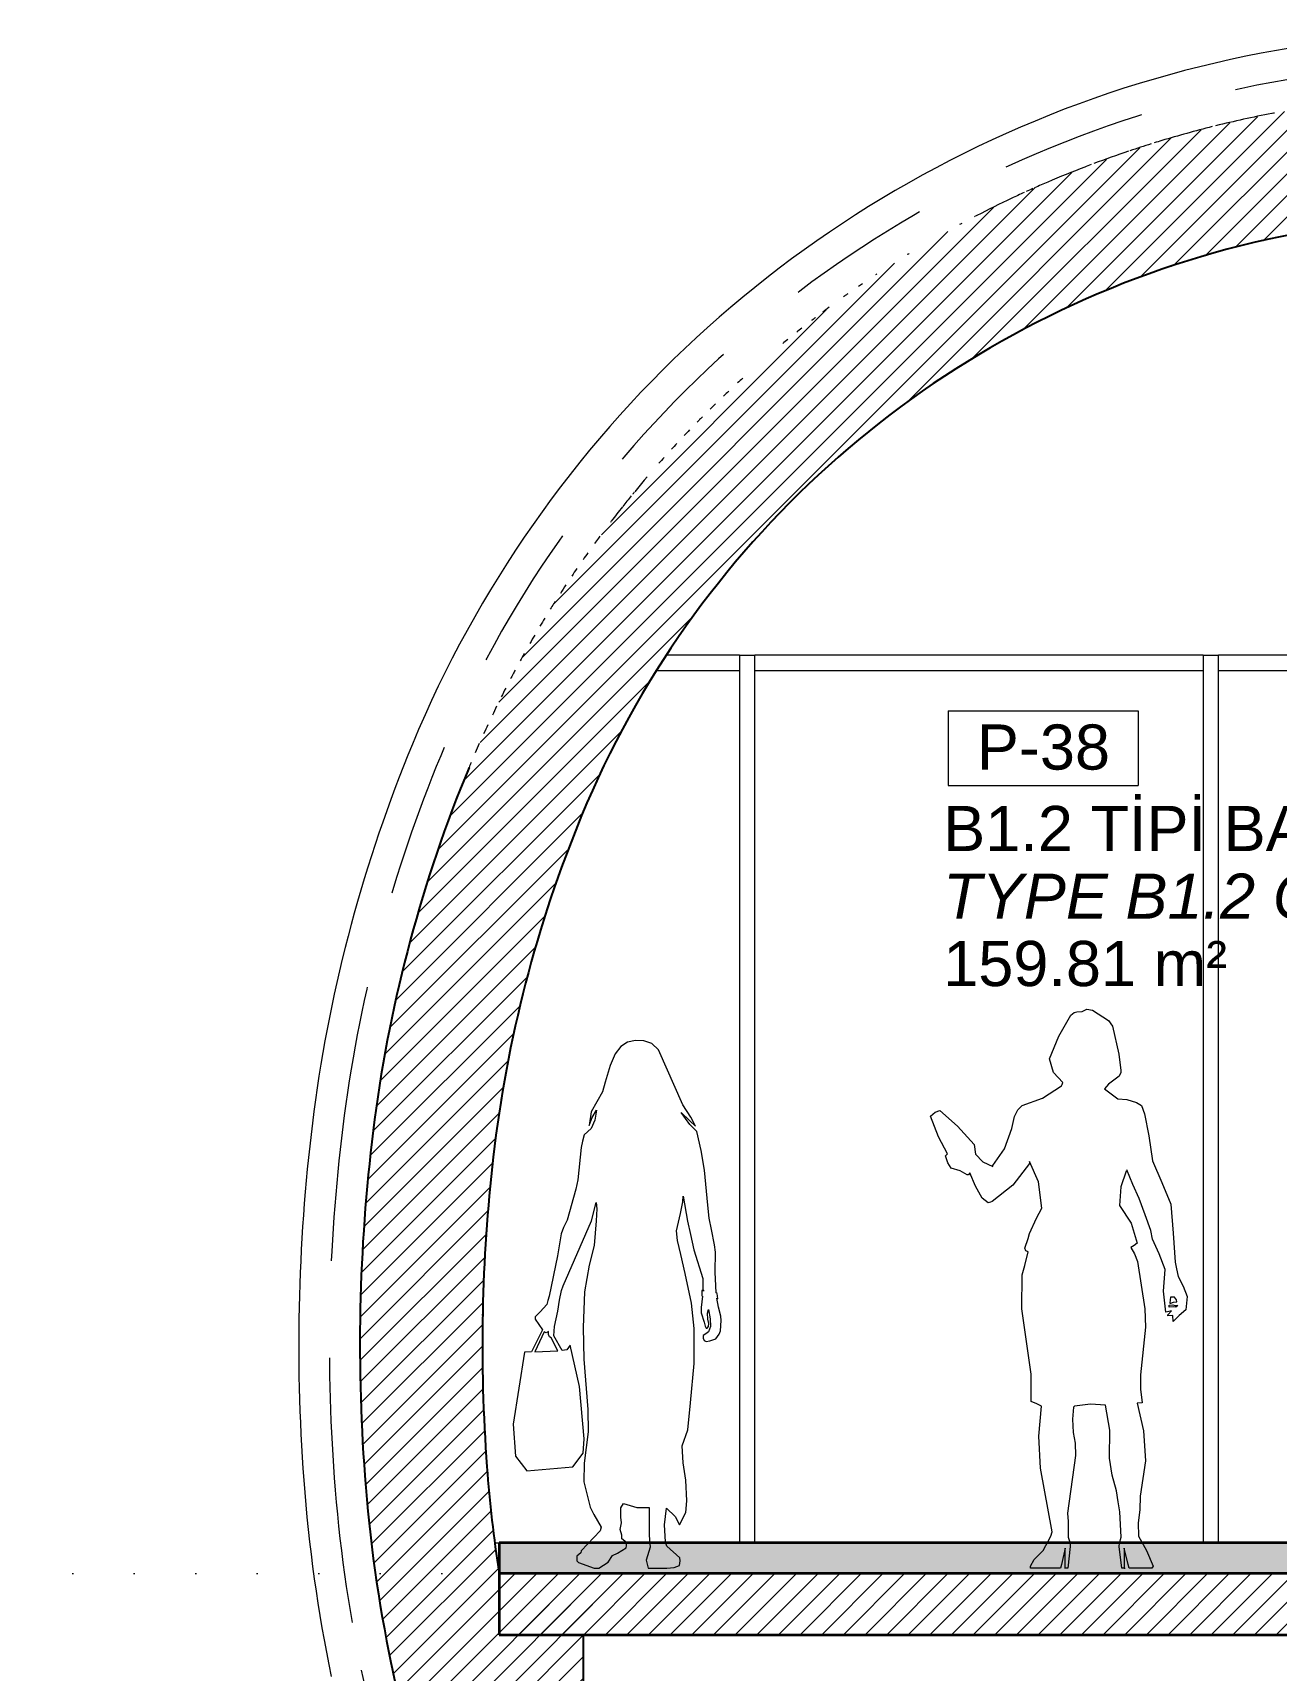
# Model space of a CAD drawing. Header units: centimetres. Extents: x -15511 to 6948, y 9649 to 14173.
# Drawn here: x -11484 to -11078, y 10903 to 11438 of the extents above; entities that cross this region are included whole.
import ezdxf

# ---------------------------------------------------------------- set-up
doc = ezdxf.new("R2010")
doc.units = ezdxf.units.CM
doc.header["$LTSCALE"] = 200
doc.linetypes.add('Dot 1mm', pattern=[0.1, 0, -0.1])
doc.linetypes.add('Overhead', pattern=[0.396875, 0.238125, -0.15875])
for name, color, linetype, lineweight in [('A-AREA-IDEN', 2, 'Continuous', 9), ('A-DETL', 90, 'Continuous', 9), ('A-FLOR', 192, 'Continuous', 9), ('A-FLOR-LEVL', 51, 'Continuous', 9), ('A-FLOR-OVHD', 1, 'Overhead', 9), ('A-FLOR-PATT', 8, 'Continuous', 35), ('A-GENM', 13, 'Continuous', 9), ('A-GLAZ-CWMG', 51, 'Continuous', 9)]:
    doc.layers.add(name, color=color, linetype=linetype, lineweight=lineweight)
doc.styles.add('Arial_2', font='arial.ttf', dxfattribs={"height": 14.752994})
doc.styles.add('Arial_I', font='ariali.ttf', dxfattribs={"height": 14.752994})
pattern_1 = [(45, (-4285.505, 12015), (-3.535534, 3.535534), [])]

# ---------------------------------------------------------------- blocks, each defined once
blk = doc.blocks.new('p1 tüneli2 - p1 tüneli-1427850-A')
at = {"layer": 'A-FLOR', "linetype": 'Overhead'}
for points in [[(-11092.43, 11367.95), (-11092.73, 11367.87), (-11093.03, 11367.79), (-11093.34, 11367.71)], [(-11112.04, 11362.11), (-11111.69, 11362.23), (-11111.33, 11362.35), (-11110.98, 11362.47)], [(-11130.42, 11355.36), (-11130.04, 11355.51), (-11129.65, 11355.66), (-11129.27, 11355.82)], [(-11148.15, 11347.57), (-11147.85, 11347.71), (-11147.55, 11347.85), (-11147.25, 11348)], [(-11147.14, 11348.05), (-11147.38, 11347.94), (-11147.61, 11347.82), (-11147.85, 11347.71)], [(-11164.45, 11339.22), (-11164.75, 11339.06), (-11165.04, 11338.89), (-11165.34, 11338.73)], [(-11165.25, 11338.78), (-11165.07, 11338.88), (-11164.9, 11338.97), (-11164.72, 11339.07)], [(-11181.21, 11329.33), (-11181.46, 11329.17), (-11181.72, 11329.01), (-11181.98, 11328.84)], [(-11197.36, 11318.41), (-11197.56, 11318.27), (-11197.76, 11318.12), (-11197.96, 11317.98)], [(-11213.21, 11306.19), (-11213.1, 11306.28), (-11212.99, 11306.37), (-11212.88, 11306.46)], [(-11227.89, 11293.34), (-11227.73, 11293.48), (-11227.58, 11293.62), (-11227.43, 11293.76)], [(-11241.74, 11279.6), (-11241.56, 11279.8), (-11241.38, 11279.99), (-11241.19, 11280.18)], [(-11254.73, 11265.04), (-11254.52, 11265.28), (-11254.32, 11265.53), (-11254.12, 11265.77)], [(-11266.8, 11249.7), (-11266.58, 11250), (-11266.36, 11250.29), (-11266.15, 11250.58)], [(-11277.89, 11233.66), (-11277.68, 11233.98), (-11277.47, 11234.31), (-11277.25, 11234.64)], [(-11287.96, 11217), (-11287.77, 11217.33), (-11287.59, 11217.66), (-11287.4, 11217.98)], [(-11296.91, 11199.89), (-11296.79, 11200.14), (-11296.67, 11200.38), (-11296.55, 11200.63)], [(-11311.46, 11165.07), (-11311.54, 11164.84), (-11311.63, 11164.61), (-11311.71, 11164.38)], [(-11317.53, 11146.99), (-11317.65, 11146.6), (-11317.77, 11146.22), (-11317.88, 11145.83)], [(-11322.84, 11128.38), (-11322.93, 11128.01), (-11323.03, 11127.63), (-11323.12, 11127.26)], [(-11323.08, 11127.43), (-11323, 11127.74), (-11322.92, 11128.05), (-11322.84, 11128.36)], [(-11327.5, 11108.44), (-11327.41, 11108.85), (-11327.33, 11109.26), (-11327.24, 11109.68)], [(-11330.99, 11089.49), (-11330.94, 11089.83), (-11330.88, 11090.18), (-11330.82, 11090.53)], [(-11335.94, 11044.57), (-11335.9, 11045.23), (-11335.85, 11045.9), (-11335.8, 11046.56)], [(-11337.01, 11019.23), (-11336.99, 11020.07), (-11336.98, 11020.91), (-11336.96, 11021.74)], [(-11336.88, 10994.38), (-11336.9, 10995.05), (-11336.92, 10995.72), (-11336.93, 10996.38)], [(-11333.9, 10951.69), (-11333.95, 10952.16), (-11334, 10952.62), (-11334.05, 10953.09)]]:
    blk.add_open_spline(points, degree=3, dxfattribs=at)
blk = doc.blocks.new('Generic Models 8 - Generic Models 8-1428326-A')
at = {"layer": 'A-GENM'}
h = blk.add_hatch(dxfattribs=at)
h.set_pattern_fill('FP_1', color=256, style=0, pattern_type=2)
h.set_pattern_definition(pattern_1)
h.paths.add_polyline_path([(-11011.98, 10663.28), (-11011.98, 10728.98), (-11165.18, 10728.98), (-11181.06, 10735.07), (-11196.49, 10742.24), (-11211.39, 10750.44), (-11225.86, 10759.76), (-11239.35, 10769.8), (-11252.27, 10780.86), (-11264.4, 10792.78), (-11275.7, 10805.5), (-11286.1, 10818.96), (-11295.55, 10833.1), (-11304.02, 10847.85), (-11304.02, 10915), (-10655.19, 10915), (-10653.43, 10924.98), (-10651.9, 10935), (-11331.63, 10935), (-11333.98, 10952.4), (-11335.62, 10969.88), (-11336.9, 10995.17), (-11336.98, 11020.49), (-11335.86, 11045.78), (-11333.54, 11071), (-11330.9, 11090.09), (-11326.86, 11111.24), (-11322.98, 11127.81), (-11317.72, 11146.36), (-11311.59, 11164.69), (-11304.66, 11182.62), (-11296.69, 11200.34), (-11287.65, 11217.53), (-11277.58, 11234.14), (-11266.5, 11250.1), (-11254.47, 11265.35), (-11241.52, 11279.84), (-11227.71, 11293.5), (-11213.09, 11306.29), (-11197.71, 11318.16), (-11181.63, 11329.06), (-11164.92, 11338.96), (-11147.63, 11347.82), (-11129.82, 11355.6), (-11111.58, 11362.27), (-11092.96, 11367.81), (-11074.04, 11372.2), (-11054.4, 11375.47), (-11035.56, 11377.46), (-11016.15, 11378.31), (-10996.73, 11377.97), (-10977.36, 11376.44), (-10958.12, 11373.72), (-10939.09, 11369.83), (-10920.33, 11364.78), (-10901.92, 11358.59), (-10882.94, 11350.82), (-10866.4, 11342.89), (-10849.43, 11333.43), (-10833.07, 11322.96), (-10769.2, 11322.96), (-10784.85, 11336.68), (-10801.29, 11349.46), (-10818.43, 11361.26), (-10836.24, 11372.04), (-10854.65, 11381.76), (-10873.59, 11390.4), (-10893.01, 11397.91), (-10912.83, 11404.28), (-10932.99, 11409.48), (-10953.41, 11413.49), (-10974.04, 11416.31), (-10994.79, 11417.92), (-11015.61, 11418.32), (-11036.41, 11417.5), (-11057.13, 11415.47), (-11077.69, 11412.23), (-11098.03, 11407.8), (-11118.08, 11402.19), (-11139.07, 11394.89), (-11157.02, 11387.52), (-11175.79, 11378.5), (-11193.99, 11368.4), (-11211.58, 11357.26), (-11228.48, 11345.12), (-11244.65, 11332), (-11260.03, 11317.97), (-11274.56, 11303.06), (-11288.2, 11287.34), (-11300.89, 11270.84), (-11312.61, 11253.63), (-11323.29, 11235.76), (-11332.92, 11217.31), (-11341.46, 11198.32), (-11350.02, 11176.02), (-11357.41, 11153.31), (-11363.6, 11130.24), (-11368.57, 11106.88), (-11372.32, 11083.29), (-11374.86, 11060.12), (-11376.45, 11036.86), (-11377.09, 11013.55), (-11376.78, 10990.24), (-11375.51, 10966.96), (-11373.54, 10946.33), (-11370.67, 10925.8), (-11366.89, 10905.43), (-11362.5, 10887.3), (-11356.42, 10868.12), (-11350.26, 10852.09), (-11342.47, 10835.15), (-11333.59, 10818.75), (-11323.68, 10802.95), (-11312.16, 10787.08), (-11300.91, 10773.43), (-11288.14, 10759.84), (-11273.87, 10746.56), (-11260.12, 10735.26), (-11244.98, 10724.37), (-11229.16, 10714.49), (-11212.74, 10705.64), (-11195.79, 10697.87), (-11178.37, 10691.22), (-11155.31, 10683.85), (-11131.92, 10677.6), (-11108.26, 10672.46), (-11084.38, 10668.45), (-11060.34, 10665.58), (-11036.19, 10663.85), (-11012.1, 10663.28)], flags=0)
at = {"layer": 'A-GENM', "lineweight": 25}
for p, q in [((-10651.9, 10935), (-11331.63, 10935)), ((-11304.02, 10847.85), (-11304.02, 10915)), ((-11304.02, 10915), (-10655.19, 10915))]:
    blk.add_line(p, q, dxfattribs=at)
for centre, radius, start, end in [((-11011.98, 11061.63), 316.7, 55.6028, 157.541), ((-10919.81, 11023.53), 456.44, 157.4844, 172.4765), ((-10919.81, 11023.53), 416.44, 157.541, 173.4552), ((-10806.67, 11009.57), 570.43, 172.5743, 184.2842), ((-10804.79, 11009.53), 532.3, 173.3693, 184.2724), ((-10906.83, 11001.26), 469.93, 184.1864, 191.7671), ((-10906.83, 11001.26), 429.93, 184.1865, 188.866), ((-11083.95, 10964.37), 289.01, 191.7671, 250.9317)]:
    blk.add_arc(centre, radius, start, end, dxfattribs=at)
at = {"layer": 'A-GENM'}
for points, knots in [([(-11079.18, 11411.95), (-11082.27, 11411.36), (-11088.44, 11410.09), (-11094.5, 11408.67), (-11097.52, 11407.93)], [0.57224332, 0.57224332, 0.57224332, 0.57224332, 0.58267717, 0.59325862, 0.59325862, 0.59325862, 0.59325862]), ([(-11098.61, 11407.66), (-11104.2, 11406.26), (-11110.54, 11404.5), (-11116.75, 11402.6), (-11117.58, 11402.35)], [0.59454016, 0.59454016, 0.59454016, 0.59454016, 0.61417323, 0.6172096, 0.6172096, 0.6172096, 0.6172096]), ([(-11138.22, 11395.25), (-11138.91, 11394.99), (-11143.7, 11393.16), (-11149.85, 11390.66), (-11155.23, 11388.31), (-11156.65, 11387.68)], [0.64300532, 0.64300532, 0.64300532, 0.64300532, 0.64566929, 0.66141732, 0.6670934, 0.6670934, 0.6670934, 0.6670934]), ([(-11160.08, 11386.14), (-11161.44, 11385.52), (-11166.67, 11383.09), (-11171.95, 11380.49), (-11175.84, 11378.47), (-11175.97, 11378.41)], [0.67168633, 0.67168633, 0.67168633, 0.67168633, 0.67716535, 0.69291339, 0.69345647, 0.69345647, 0.69345647, 0.69345647]), ([(-11217.66, 11353.07), (-11217.94, 11352.87), (-11218.41, 11352.54), (-11218.87, 11352.21), (-11219.06, 11352.08)], [0.754597151, 0.754597151, 0.754597151, 0.754597151, 0.755905512, 0.756754346, 0.756754346, 0.756754346, 0.756754346]), ([(-11228.2, 11345.33), (-11228.32, 11345.24), (-11228.77, 11344.9), (-11229.22, 11344.55), (-11229.55, 11344.3)], [0.7710841, 0.7710841, 0.7710841, 0.7710841, 0.771653543, 0.773226881, 0.773226881, 0.773226881, 0.773226881]), ([(-11265.15, 11312.91), (-11265.47, 11312.59), (-11266.07, 11311.99), (-11266.67, 11311.38), (-11266.95, 11311.09)], [0.832956422, 0.832956422, 0.832956422, 0.832956422, 0.834645669, 0.836162094, 0.836162094, 0.836162094, 0.836162094]), ([(-11298.71, 11273.83), (-11298.85, 11273.63), (-11299.44, 11272.83), (-11300.03, 11272.03), (-11300.46, 11271.43)], [0.896726426, 0.896726426, 0.896726426, 0.896726426, 0.897637795, 0.900347721, 0.900347721, 0.900347721, 0.900347721]), ([(-11313.27, 11252.58), (-11313.45, 11252.3), (-11313.99, 11251.45), (-11314.53, 11250.6), (-11314.89, 11250.02)], [0.927946155, 0.927946155, 0.927946155, 0.927946155, 0.929133858, 0.931574004, 0.931574004, 0.931574004, 0.931574004]), ([(-11326.4, 11230.09), (-11326.62, 11229.68), (-11327.12, 11228.75), (-11327.61, 11227.8), (-11327.88, 11227.28)], [0.95897056, 0.95897056, 0.95897056, 0.95897056, 0.960629921, 0.962722543, 0.962722543, 0.962722543, 0.962722543]), ([(-11345.9, 11187.18), (-11346.13, 11186.59), (-11346.53, 11185.54), (-11346.93, 11184.49), (-11347.1, 11184.04)], [0.2875345, 0.2875345, 0.2875345, 0.2875345, 0.33333333, 0.36789209, 0.36789209, 0.36789209, 0.36789209]), ([(-11350.73, 11174), (-11350.95, 11173.39), (-11351.23, 11172.57), (-11351.51, 11171.74), (-11351.59, 11171.53)], [0.6210222, 0.6210222, 0.6210222, 0.6210222, 0.66666667, 0.6828377, 0.6828377, 0.6828377, 0.6828377]), ([(-11363.07, 11132.42), (-11363.1, 11132.31), (-11363.25, 11131.7), (-11363.4, 11131.1), (-11363.52, 11130.6)], [0.35922349, 0.35922349, 0.35922349, 0.35922349, 0.36363636, 0.38374042, 0.38374042, 0.38374042, 0.38374042]), ([(-11368.89, 11105.15), (-11368.93, 11104.94), (-11369.13, 11103.85), (-11369.32, 11102.75), (-11369.46, 11101.87)], [0.718919, 0.718919, 0.718919, 0.718919, 0.72727273, 0.76140934, 0.76140934, 0.76140934, 0.76140934]), ([(-11373.81, 11070.74), (-11373.82, 11070.67), (-11373.9, 11069.97), (-11373.97, 11069.26), (-11374.04, 11068.63)], [0.10921753, 0.10921753, 0.10921753, 0.10921753, 0.11111111, 0.12751693, 0.12751693, 0.12751693, 0.12751693]), ([(-11374.99, 11058.67), (-11375.02, 11058.33), (-11375.14, 11056.92), (-11375.25, 11055.51), (-11375.34, 11054.43)], [0.2136084, 0.2136084, 0.2136084, 0.2136084, 0.22222222, 0.25006786, 0.25006786, 0.25006786, 0.25006786]), ([(-11376.57, 11034.21), (-11376.61, 11033.4), (-11376.67, 11031.77), (-11376.73, 11030.13), (-11376.76, 11029.32)], [0.42349166, 0.42349166, 0.42349166, 0.42349166, 0.44444444, 0.46533941, 0.46533941, 0.46533941, 0.46533941]), ([(-11372.82, 10940.54), (-11372.77, 10940.09), (-11372.61, 10938.93), (-11372.45, 10937.78), (-11372.35, 10937.08)], [0.42247556, 0.42247556, 0.42247556, 0.42247556, 0.44444444, 0.47858907, 0.47858907, 0.47858907, 0.47858907])]:
    blk.add_open_spline(points, degree=3, knots=knots, dxfattribs=at)
for points in [[(-11078.31, 11412.11), (-11078.54, 11412.07), (-11078.77, 11412.03), (-11079, 11411.98)], [(-11118.62, 11402.02), (-11120.95, 11401.29), (-11123.27, 11400.54), (-11125.58, 11399.76)], [(-11126.04, 11399.61), (-11129.83, 11398.33), (-11133.57, 11397), (-11137.27, 11395.61)], [(-11157.29, 11387.4), (-11158.01, 11387.07), (-11158.74, 11386.75), (-11159.46, 11386.42)], [(-11176.1, 11378.34), (-11176.16, 11378.31), (-11176.21, 11378.28), (-11176.27, 11378.25)], [(-11180.47, 11376.03), (-11180.71, 11375.91), (-11180.95, 11375.78), (-11181.19, 11375.65)], [(-11197.6, 11366.24), (-11197.81, 11366.1), (-11198.03, 11365.97), (-11198.25, 11365.84)], [(-11112.04, 11362.11), (-11111.69, 11362.23), (-11111.33, 11362.35), (-11110.98, 11362.47)], [(-11208.19, 11359.53), (-11208.33, 11359.43), (-11208.47, 11359.34), (-11208.62, 11359.24)], [(-11212.95, 11356.34), (-11213.36, 11356.05), (-11213.78, 11355.77), (-11214.19, 11355.48)], [(-11130.42, 11355.36), (-11130.04, 11355.51), (-11129.65, 11355.66), (-11129.27, 11355.82)], [(-11223.79, 11348.64), (-11224.49, 11348.13), (-11225.18, 11347.61), (-11225.87, 11347.1)], [(-11148.15, 11347.57), (-11147.85, 11347.71), (-11147.55, 11347.85), (-11147.25, 11348)], [(-11232.74, 11341.81), (-11233.29, 11341.38), (-11233.84, 11340.95), (-11234.38, 11340.52)], [(-11237.32, 11338.14), (-11237.87, 11337.7), (-11238.41, 11337.25), (-11238.96, 11336.8)], [(-11165.25, 11338.78), (-11165.07, 11338.88), (-11164.9, 11338.97), (-11164.72, 11339.07)], [(-11252.01, 11325.5), (-11252.57, 11324.98), (-11253.14, 11324.47), (-11253.7, 11323.95)], [(-11256.58, 11321.26), (-11257.15, 11320.73), (-11257.72, 11320.19), (-11258.29, 11319.64)], [(-11260.89, 11317.14), (-11261.48, 11316.56), (-11262.08, 11315.98), (-11262.67, 11315.39)], [(-11273.58, 11304.13), (-11274.16, 11303.51), (-11274.73, 11302.88), (-11275.31, 11302.25)], [(-11269.38, 11308.58), (-11269.98, 11307.96), (-11270.57, 11307.33), (-11271.16, 11306.71)], [(-11213.21, 11306.19), (-11213.1, 11306.28), (-11212.99, 11306.37), (-11212.88, 11306.46)], [(-11277.75, 11299.55), (-11278.3, 11298.93), (-11278.85, 11298.32), (-11279.39, 11297.7)], [(-11283.22, 11293.3), (-11283.36, 11293.13), (-11283.5, 11292.96), (-11283.64, 11292.8)], [(-11227.89, 11293.34), (-11227.73, 11293.48), (-11227.58, 11293.62), (-11227.43, 11293.76)], [(-11287.46, 11288.23), (-11287.65, 11288.01), (-11287.83, 11287.78), (-11288.02, 11287.56)], [(-11283.73, 11292.7), (-11284.93, 11291.28), (-11286.13, 11289.85), (-11287.32, 11288.41)], [(-11291.34, 11283.44), (-11292.56, 11281.9), (-11293.76, 11280.36), (-11294.96, 11278.8)], [(-11288.45, 11287.02), (-11289.39, 11285.88), (-11290.32, 11284.73), (-11291.24, 11283.57)], [(-11295.04, 11278.69), (-11295.12, 11278.59), (-11295.2, 11278.48), (-11295.28, 11278.38)], [(-11241.74, 11279.6), (-11241.56, 11279.8), (-11241.38, 11279.99), (-11241.19, 11280.18)], [(-11302.6, 11268.46), (-11303.14, 11267.7), (-11303.68, 11266.94), (-11304.21, 11266.17)], [(-11306.23, 11263.26), (-11306.78, 11262.46), (-11307.32, 11261.67), (-11307.86, 11260.86)], [(-11254.73, 11265.04), (-11254.52, 11265.28), (-11254.32, 11265.53), (-11254.12, 11265.77)], [(-11309.79, 11257.97), (-11310.4, 11257.04), (-11311, 11256.12), (-11311.6, 11255.19)], [(-11266.8, 11249.7), (-11266.58, 11250), (-11266.36, 11250.29), (-11266.15, 11250.58)], [(-11316.68, 11247.09), (-11317.21, 11246.22), (-11317.74, 11245.35), (-11318.27, 11244.47)], [(-11320, 11241.52), (-11320.53, 11240.63), (-11321.05, 11239.73), (-11321.57, 11238.83)], [(-11323.42, 11235.54), (-11323.87, 11234.73), (-11324.33, 11233.92), (-11324.77, 11233.1)], [(-11277.89, 11233.66), (-11277.68, 11233.98), (-11277.47, 11234.31), (-11277.25, 11234.64)], [(-11329.46, 11224.24), (-11329.95, 11223.29), (-11330.43, 11222.33), (-11330.9, 11221.36)], [(-11332.44, 11218.3), (-11332.91, 11217.33), (-11333.38, 11216.35), (-11333.83, 11215.37)], [(-11287.96, 11217), (-11287.77, 11217.33), (-11287.59, 11217.66), (-11287.4, 11217.98)], [(-11335.32, 11212.27), (-11335.78, 11211.28), (-11336.23, 11210.29), (-11336.67, 11209.28)], [(-11338.1, 11206.15), (-11338.54, 11205.15), (-11338.98, 11204.13), (-11339.41, 11203.12)], [(-11341.46, 11198.32), (-11341.66, 11197.84), (-11341.85, 11197.36), (-11342.05, 11196.88)], [(-11340.78, 11199.95), (-11341, 11199.4), (-11341.23, 11198.86), (-11341.46, 11198.32)], [(-11296.91, 11199.89), (-11296.79, 11200.14), (-11296.67, 11200.39), (-11296.55, 11200.63)], [(-11343.38, 11193.59), (-11343.8, 11192.56), (-11344.21, 11191.53), (-11344.61, 11190.49)], [(-11348.43, 11180.45), (-11348.74, 11179.59), (-11349.06, 11178.73), (-11349.37, 11177.87)], [(-11355.78, 11158.69), (-11356.3, 11157.01), (-11356.81, 11155.34), (-11357.31, 11153.65)], [(-11357.76, 11152.14), (-11358.37, 11150.06), (-11358.96, 11147.96), (-11359.54, 11145.86)], [(-11357.48, 11153.08), (-11357.55, 11152.82), (-11357.63, 11152.57), (-11357.71, 11152.31)], [(-11359.64, 11145.52), (-11360.21, 11143.47), (-11360.76, 11141.41), (-11361.3, 11139.34)], [(-11363.71, 11129.79), (-11363.74, 11129.67), (-11363.77, 11129.55), (-11363.8, 11129.43)], [(-11323.08, 11127.43), (-11323, 11127.74), (-11322.92, 11128.05), (-11322.84, 11128.36)], [(-11364.67, 11125.69), (-11364.91, 11124.66), (-11365.14, 11123.64), (-11365.38, 11122.6)], [(-11366.17, 11118.9), (-11366.4, 11117.85), (-11366.62, 11116.8), (-11366.85, 11115.74)], [(-11367.58, 11112.06), (-11367.79, 11110.98), (-11368.01, 11109.91), (-11368.21, 11108.83)], [(-11327.5, 11108.44), (-11327.41, 11108.85), (-11327.33, 11109.26), (-11327.24, 11109.68)], [(-11370.1, 11098.2), (-11370.28, 11097.1), (-11370.46, 11095.99), (-11370.62, 11094.88)], [(-11371.2, 11091.2), (-11371.37, 11090.09), (-11371.53, 11088.97), (-11371.69, 11087.84)], [(-11330.99, 11089.49), (-11330.94, 11089.83), (-11330.88, 11090.18), (-11330.82, 11090.53)], [(-11372.2, 11084.16), (-11372.24, 11083.87), (-11372.28, 11083.58), (-11372.32, 11083.29)], [(-11372.32, 11083.29), (-11372.36, 11082.96), (-11372.41, 11082.63), (-11372.45, 11082.3)], [(-11375.91, 11046.49), (-11376.01, 11044.91), (-11376.11, 11043.32), (-11376.2, 11041.73)], [(-11335.94, 11044.57), (-11335.9, 11045.23), (-11335.85, 11045.9), (-11335.8, 11046.56)], [(-11376.97, 11021.78), (-11377.01, 11020.19), (-11377.03, 11018.6), (-11377.05, 11017.01)], [(-11337.01, 11019.23), (-11336.99, 11020.07), (-11336.98, 11020.91), (-11336.96, 11021.74)], [(-11377.1, 11009.02), (-11377.1, 11007.6), (-11377.09, 11006.18), (-11377.08, 11004.75)], [(-11376.91, 10994.71), (-11376.89, 10993.99), (-11376.87, 10993.27), (-11376.85, 10992.55)], [(-11336.88, 10994.38), (-11336.9, 10995.05), (-11336.92, 10995.71), (-11336.93, 10996.38)], [(-11376.36, 10980.4), (-11376.3, 10979.23), (-11376.23, 10978.06), (-11376.16, 10976.9)], [(-11375.57, 10967.81), (-11375.55, 10967.53), (-11375.53, 10967.24), (-11375.51, 10966.96)], [(-11375.51, 10966.96), (-11375.46, 10966.26), (-11375.41, 10965.57), (-11375.35, 10964.88)], [(-11375.07, 10961.4), (-11374.97, 10960.22), (-11374.87, 10959.05), (-11374.77, 10957.87)], [(-11374.42, 10954.41), (-11374.31, 10953.24), (-11374.19, 10952.07), (-11374.07, 10950.9)], [(-11333.9, 10951.69), (-11333.95, 10952.16), (-11334, 10952.62), (-11334.05, 10953.09)], [(-11373.67, 10947.46), (-11373.54, 10946.29), (-11373.4, 10945.13), (-11373.26, 10943.96)], [(-11372, 10934.55), (-11371.12, 10928.36), (-11370.03, 10922.28), (-11368.9, 10916.21)], [(-11368.66, 10914.39), (-11368.1, 10911.39), (-11367.51, 10908.4), (-11366.89, 10905.43)], [(-11366.89, 10905.43), (-11366.36, 10902.92), (-11365.81, 10900.42), (-11365.22, 10897.93)]]:
    blk.add_open_spline(points, degree=3, dxfattribs=at)
blk = doc.blocks.new('Rectangular Mullion - 50 x 150mm-1527460-A')
at = {"layer": 'A-GLAZ-CWMG'}
for p, q in [((-11253.05, 11235), (-11276.98, 11235)), ((-11253.05, 11235), (-11253.05, 11230)), ((-11280.09, 11230), (-11253.05, 11230))]:
    blk.add_line(p, q, dxfattribs=at)
blk = doc.blocks.new('Rectangular Mullion - 50 x 150mm-V1-A')
at = {"layer": 'A-GLAZ-CWMG'}
for p, q in [((-11248.05, 11230), (-11248.05, 11235)), ((-11101.62, 11235), (-11248.05, 11235)), ((-11101.62, 11235), (-11101.62, 11230)), ((-11248.05, 11230), (-11101.62, 11230))]:
    blk.add_line(p, q, dxfattribs=at)
blk = doc.blocks.new('Rectangular Mullion - 50 x 150mm-1526373-A')
at = {"layer": 'A-GLAZ-CWMG'}
for p, q in [((-11253.05, 11235), (-11248.05, 11235)), ((-11253.05, 11235), (-11253.05, 10945)), ((-11248.05, 10945), (-11248.05, 11235))]:
    blk.add_line(p, q, dxfattribs=at)
blk = doc.blocks.new('IUAS_A_ROOM_100S - No_İsmi_Alan-1315501-A')
at = {"layer": 'A-AREA-IDEN'}
for p, q in [((-5449.6, 12705.39), (-5449.6, 12681.02)), ((-5449.6, 12705.39), (-5387.59, 12705.39)), ((-5387.59, 12705.39), (-5387.59, 12681.02)), ((-5449.6, 12681.02), (-5387.59, 12681.02))]:
    blk.add_line(p, q, dxfattribs=at)

msp = doc.modelspace()

# ---------------------------------------------------------------- hatches: boundary and pattern name
at = {"layer": 'A-FLOR-PATT', "lineweight": 9}
h = msp.add_hatch(dxfattribs=at)
h.set_pattern_fill('FP_2', color=256, style=0, pattern_type=2)
h.set_pattern_definition([(50, (-4285.505, 12015), (72.87376, -6.37607), [7.62, -83.82]), (355, (-4285.505, 12015), (-14.097, 76.42244), [6.096, -67.056]), (100.451, (-4279.43, 12014.47), (58.77696, 70.04687), [6.476, -71.236]), (46.184, (-4285.505, 12035.32), (108.4314, -16.81745), [11.43, -125.73]), (96.636, (-4276.47, 12033.92), (94.961, 98.9709), [9.714, -106.854]), (351.184, (-4285.5, 12035.32), (94.9623, 98.9702), [9.144, -100.584]), (21, (-4275.345, 12030.24), (60.64565, -40.90654), [7.62, -83.82]), (326, (-4275.345, 12030.24), (24.72083, 73.67493), [6.096, -67.056]), (71.451, (-4270.29, 12026.83), (85.3669, 32.76874), [6.476, -71.236]), (37.5, (-4285.505, 12015), (1.235525, 33.82243), [3.353, -62.89, 3.353, -64.719, -67.31]), (37.5, (-4285.505, 12015), (1.235525, 33.82243), [-134.315, 3.353, -63.957]), (7.5, (-4285.505, 12015), (26.72815, 40.07255), [3.353, -35.458, 3.353, -61.366, -25.654]), (7.5, (-4285.505, 12015), (26.72815, 40.07255), [-103.53, 3.353, -22.301]), (327.5, (-4308.16, 12015), (54.23632, -2.29212), [3.353, -22.047, 3.353, -75.895, -105.156]), (327.5, (-4308.16, 12015), (54.23632, -2.29212), [-104.648, 3.353, -101.803]), (317.5, (-4318.32, 12015), (59.25158, 10.17014), [3.353, -29.667, 3.353, -49.276, -74.676]), (317.5, (-4318.32, 12015), (59.25158, 10.17014), [-85.649, 3.353, -71.323])])
h.paths.add_polyline_path([(5363.17, 10935), (5388.02, 10935), (5388.02, 10945), (4668.02, 10945), (4668.02, 10935), (5320.31, 10935)], flags=0)
h.paths.add_polyline_path([(-14311.98, 10935), (-11851.98, 10935), (-11851.98, 10945), (-14311.98, 10945)], flags=0)
h.paths.add_polyline_path([(4634.46, 10935), (4648.02, 10935), (4648.02, 10945), (2928.02, 10945), (2928.02, 10935), (4591.59, 10935)], flags=0)
h.paths.add_polyline_path([(-11331.63, 10935), (-9952.98, 10935), (-9952.98, 10945), (-11331.63, 10945)], flags=0)
h.paths.add_polyline_path([(2405.44, 10935), (2407.66, 10935), (2407.66, 10945), (1078.02, 10945), (1078.02, 10935), (2233.98, 10935)], flags=0)
h.paths.add_polyline_path([(-6661.98, 10935), (-5501.98, 10935), (-5501.98, 10945), (-6661.98, 10945)], flags=0)
h.paths.add_polyline_path([(-852.36, 10935), (-811.98, 10935), (-811.98, 10945), (-5141.98, 10945), (-5141.98, 10935), (-938.09, 10935)], flags=0)
h = msp.add_hatch(dxfattribs=at)
h.set_pattern_fill('FP_1', color=256, style=0, pattern_type=2)
h.set_pattern_definition(pattern_1)
h.paths.add_polyline_path([(-14311.98, 10915), (-11851.98, 10915), (-11851.98, 10935), (-14311.98, 10935)], flags=0)
h.paths.add_polyline_path([(5363.17, 10915), (5388.02, 10915), (5388.02, 10935), (2928.02, 10935), (2928.02, 10915), (5320.31, 10915)], flags=0)
h.paths.add_polyline_path([(-11331.63, 10915), (-9952.98, 10915), (-9952.98, 10935), (-11331.63, 10935)], flags=0)
h.paths.add_polyline_path([(2405.44, 10915), (2407.66, 10915), (2407.66, 10935), (1078.02, 10935), (1078.02, 10915), (2233.98, 10915)], flags=0)
h.paths.add_polyline_path([(-6811.98, 10915), (-661.98, 10915), (-661.98, 10935), (-6811.98, 10935)], flags=0)

# ---------------------------------------------------------------- linework, layer by layer
at = {"layer": 'A-DETL'}
for p, q in [((-11148.77, 11110.57), (-11144.87, 11117.41)), ((-11144.87, 11117.41), (-11143.7, 11118.23)), ((-11143.7, 11118.23), (-11142.87, 11118.45)), ((-11142.87, 11118.45), (-11141.08, 11118.54)), ((-11141.08, 11118.54), (-11139.99, 11119.19)), ((-11139.99, 11119.19), (-11139.61, 11119.31)), ((-11139.61, 11119.31), (-11137.73, 11119.07)), ((-11137.73, 11119.07), (-11132.56, 11115.7)), ((-11132.56, 11115.7), (-11131.21, 11113.75)), ((-11131.21, 11113.75), (-11129.14, 11104.69)), ((-11291.83, 11107.19), (-11293.69, 11104.71)), ((-11289.72, 11108.52), (-11291.83, 11107.19)), ((-11287.05, 11109.1), (-11289.72, 11108.52)), ((-11284.31, 11108.99), (-11287.05, 11109.1)), ((-11281.78, 11108.13), (-11284.31, 11108.99)), ((-11279.56, 11106.05), (-11281.78, 11108.13)), ((-11271.58, 11088.06), (-11279.56, 11106.05)), ((-11151.81, 11103.13), (-11148.77, 11110.57)), ((-11295.37, 11100.96), (-11297.02, 11095.46)), ((-11293.69, 11104.71), (-11295.37, 11100.96)), ((-11150.54, 11098.64), (-11151.81, 11103.13)), ((-11129.14, 11104.69), (-11128.5, 11099.34)), ((-11297.02, 11095.46), (-11297.81, 11092.36)), ((-11147.48, 11095.4), (-11150.54, 11098.64)), ((-11147.61, 11094.75), (-11147.48, 11095.4)), ((-11132.54, 11094.82), (-11133.83, 11093.31)), ((-11129.06, 11097.48), (-11132.54, 11094.82)), ((-11128.5, 11098.63), (-11129.06, 11097.48)), ((-11128.5, 11099.34), (-11128.5, 11098.63)), ((-11297.81, 11092.36), (-11301.51, 11085.8)), ((-11160.69, 11087.86), (-11154.09, 11090.3)), ((-11154.09, 11090.3), (-11147.84, 11094.35)), ((-11147.84, 11094.35), (-11147.61, 11094.75)), ((-11133.83, 11093.31), (-11129.51, 11090.09)), ((-11129.51, 11090.09), (-11126.49, 11089.8)), ((-11126.49, 11089.8), (-11123.32, 11088.85)), ((-11301.51, 11085.8), (-11302.23, 11081.3)), ((-11301.2, 11083.99), (-11299.8, 11086.4)), ((-11299.8, 11086.4), (-11300.36, 11083.14)), ((-11269.35, 11081.69), (-11272.16, 11085.63)), ((-11272.16, 11085.63), (-11269.42, 11083)), ((-11268.97, 11084.11), (-11271.58, 11088.06)), ((-11267.41, 11081.15), (-11268.97, 11084.11)), ((-11190.66, 11084.45), (-11189.19, 11085.75)), ((-11188.02, 11077.64), (-11190.66, 11084.45)), ((-11189.19, 11085.75), (-11187.6, 11086.22)), ((-11187.6, 11086.22), (-11181.83, 11081.18)), ((-11164.1, 11080.36), (-11163.24, 11084.26)), ((-11163.24, 11084.26), (-11162.15, 11086.52)), ((-11162.15, 11086.52), (-11160.69, 11087.86)), ((-11123.32, 11088.85), (-11121.79, 11087.91)), ((-11121.79, 11087.91), (-11120.73, 11085.16)), ((-11120.73, 11085.16), (-11119.37, 11077.99)), ((-11301.52, 11080.36), (-11303.86, 11078.28)), ((-11302.23, 11081.3), (-11301.2, 11083.99)), ((-11300.36, 11083.14), (-11301.52, 11080.36)), ((-11269.42, 11083), (-11267.41, 11081.15)), ((-11266.97, 11079.36), (-11269.35, 11081.69)), ((-11265.64, 11073.2), (-11266.97, 11079.36)), ((-11181.83, 11081.18), (-11176.46, 11075.17)), ((-11166.55, 11073.76), (-11164.1, 11080.36)), ((-11304.81, 11074.17), (-11305.93, 11063.65)), ((-11304.34, 11076.24), (-11304.81, 11074.17)), ((-11303.86, 11078.28), (-11304.34, 11076.24)), ((-11185.15, 11072.1), (-11188.02, 11077.64)), ((-11176.46, 11075.17), (-11175.95, 11072.03)), ((-11170.33, 11068.26), (-11166.55, 11073.76)), ((-11119.37, 11077.99), (-11118.13, 11069.86)), ((-11264.52, 11066.73), (-11265.64, 11073.2)), ((-11185.74, 11071.43), (-11185.15, 11072.1)), ((-11184.98, 11069.18), (-11185.74, 11071.43)), ((-11183.91, 11067.43), (-11184.98, 11069.18)), ((-11175.95, 11072.03), (-11173.61, 11069.46)), ((-11173.61, 11069.46), (-11170.32, 11067.94)), ((-11170.32, 11067.94), (-11170.33, 11068.26)), ((-11158.34, 11068.99), (-11163.76, 11061.84)), ((-11155.34, 11062.95), (-11158.37, 11069.62)), ((-11158.37, 11069.62), (-11158.34, 11068.99)), ((-11118.13, 11069.86), (-11115.1, 11062.71)), ((-11305.93, 11063.65), (-11306.52, 11060.55)), ((-11263.42, 11055.37), (-11264.52, 11066.73)), ((-11181.04, 11066.55), (-11183.91, 11067.43)), ((-11178.71, 11065.21), (-11181.04, 11066.55)), ((-11178.31, 11065.25), (-11178.71, 11065.21)), ((-11177.8, 11065.9), (-11178.31, 11065.25)), ((-11176.02, 11061.49), (-11177.8, 11065.9)), ((-11154.27, 11054.34), (-11155.34, 11062.95)), ((-11126.8, 11066.48), (-11128.45, 11061.33)), ((-11124.55, 11062.08), (-11126.51, 11066.82)), ((-11115.1, 11062.71), (-11112.19, 11055.65)), ((-11306.52, 11060.55), (-11309.42, 11050.43)), ((-11271.56, 11056.37), (-11271.49, 11058.3)), ((-11271.49, 11058.3), (-11270.06, 11050.14)), ((-11173.8, 11057.58), (-11176.02, 11061.49)), ((-11172.82, 11056.86), (-11173.8, 11057.58)), ((-11163.76, 11061.84), (-11170.57, 11056.51)), ((-11128.45, 11061.33), (-11128.97, 11055.25)), ((-11122.45, 11057.55), (-11124.55, 11062.08)), ((-11120.51, 11052.21), (-11122.45, 11057.55)), ((-11301.48, 11050.23), (-11299.88, 11056.2)), ((-11299.88, 11056.2), (-11299.7, 11054.09)), ((-11299.7, 11054.09), (-11299.86, 11050.24)), ((-11273.71, 11046.95), (-11272.31, 11052.63)), ((-11272.31, 11052.63), (-11271.56, 11056.37)), ((-11262.97, 11051.13), (-11263.42, 11055.37)), ((-11171.81, 11056.12), (-11172.82, 11056.86)), ((-11171.05, 11056.26), (-11171.81, 11056.12)), ((-11170.57, 11056.51), (-11171.05, 11056.26)), ((-11156.09, 11051.13), (-11154.27, 11054.34)), ((-11128.97, 11055.25), (-11125.16, 11049.49)), ((-11118.64, 11047.01), (-11120.51, 11052.21)), ((-11112.19, 11055.65), (-11111.39, 11046.16)), ((-11310.6, 11048), (-11311.39, 11045.91)), ((-11310.74, 11028.94), (-11301.48, 11050.23)), ((-11309.42, 11050.43), (-11310.6, 11048)), ((-11299.86, 11050.24), (-11300.59, 11042.2)), ((-11273.35, 11043.78), (-11273.71, 11046.95)), ((-11270.06, 11050.14), (-11269.14, 11045.79)), ((-11262.28, 11047.41), (-11262.97, 11051.13)), ((-11261.21, 11042.35), (-11262.28, 11047.41)), ((-11158.36, 11046.11), (-11156.09, 11051.13)), ((-11125.16, 11049.49), (-11123.14, 11042.93)), ((-11118.15, 11044.19), (-11118.64, 11047.01)), ((-11311.39, 11045.91), (-11312.57, 11038.76)), ((-11300.59, 11042.2), (-11302.24, 11035.73)), ((-11272.25, 11039.19), (-11273.35, 11043.78)), ((-11269.14, 11045.79), (-11267.96, 11040.78)), ((-11260.97, 11040), (-11261.21, 11042.35)), ((-11159.81, 11041.32), (-11158.74, 11044.44)), ((-11159.56, 11040.42), (-11159.81, 11041.32)), ((-11158.74, 11044.44), (-11158.36, 11046.11)), ((-11124.17, 11042.19), (-11125.28, 11041.53)), ((-11125.28, 11041.53), (-11124.02, 11039.42)), ((-11123.14, 11042.93), (-11124.17, 11042.19)), ((-11115.97, 11039.47), (-11118.15, 11044.19)), ((-11111.39, 11046.16), (-11110.72, 11036.72)), ((-11312.57, 11038.76), (-11315.32, 11025.57)), ((-11270.87, 11033), (-11272.25, 11039.19)), ((-11267.96, 11040.78), (-11265.05, 11031.35)), ((-11261.02, 11033.4), (-11260.97, 11040)), ((-11159.84, 11035.63), (-11158.79, 11040.12)), ((-11158.79, 11040.12), (-11159.56, 11040.42)), ((-11124.02, 11039.42), (-11123.09, 11036.91)), ((-11123.09, 11036.91), (-11120.62, 11021.49)), ((-11114.06, 11034.3), (-11115.97, 11039.47)), ((-11110.72, 11036.72), (-11110.33, 11034.5)), ((-11302.24, 11035.73), (-11303.69, 11026.99)), ((-11268.75, 11023.33), (-11270.87, 11033)), ((-11265.05, 11031.35), (-11265.01, 11027.46)), ((-11260.87, 11029), (-11261.02, 11033.4)), ((-11160.81, 11021.49), (-11160.68, 11032.58)), ((-11160.68, 11032.58), (-11159.84, 11035.63)), ((-11114.52, 11027.18), (-11114.06, 11034.3)), ((-11110.33, 11034.5), (-11109.8, 11032.02)), ((-11109.8, 11032.02), (-11108.17, 11028.87)), ((-11315.32, 11025.57), (-11315.66, 11024.15)), ((-11311.94, 11024.29), (-11311.22, 11027.46)), ((-11311.22, 11027.46), (-11310.74, 11028.94)), ((-11303.69, 11026.99), (-11304.17, 11015.39)), ((-11265.15, 11025.65), (-11265.62, 11021.87)), ((-11265.01, 11027.46), (-11265.38, 11027.43)), ((-11265.38, 11027.43), (-11265.34, 11025.63)), ((-11265.01, 11027.46), (-11264.64, 11027.49)), ((-11264.7, 11027.47), (-11265.01, 11027.46)), ((-11260.72, 11026.7), (-11260.87, 11029)), ((-11260.39, 11026.5), (-11260.72, 11026.7)), ((-11260.2, 11024.76), (-11260.39, 11026.5)), ((-11113.84, 11020.36), (-11114.52, 11027.18)), ((-11110.97, 11025.29), (-11112.23, 11025.22)), ((-11110.65, 11024.8), (-11110.97, 11025.29)), ((-11108.17, 11028.87), (-11106.87, 11025.54)), ((-11106.87, 11025.54), (-11107.23, 11021.09)), ((-11318.23, 11020.47), (-11319.82, 11018.8)), ((-11316, 11022.88), (-11318.23, 11020.47)), ((-11315.66, 11024.15), (-11316, 11022.88)), ((-11313.48, 11015.64), (-11312.46, 11020.66)), ((-11312.46, 11020.66), (-11311.94, 11024.29)), ((-11267.9, 11015.07), (-11268.75, 11023.33)), ((-11265.62, 11021.87), (-11265.64, 11020.1)), ((-11265.64, 11020.1), (-11264.68, 11017.11)), ((-11263.5, 11020.02), (-11263.23, 11021.22)), ((-11263.4, 11018.08), (-11263.5, 11020.02)), ((-11263.23, 11021.22), (-11262.63, 11018.16)), ((-11259.92, 11021.96), (-11260.53, 11024.92)), ((-11260.53, 11024.92), (-11260.2, 11024.76)), ((-11259.18, 11019.01), (-11259.92, 11021.96)), ((-11157.77, 11000.12), (-11160.81, 11021.49)), ((-11120.62, 11021.49), (-11120.45, 11015.49)), ((-11113.21, 11020.43), (-11113.84, 11020.36)), ((-11111.96, 11020.8), (-11113.21, 11020.43)), ((-11113.15, 11019.46), (-11111.96, 11020.8)), ((-11112.71, 11022.65), (-11111.45, 11022.73)), ((-11112.67, 11022.02), (-11112.71, 11022.65)), ((-11111.41, 11022.1), (-11112.67, 11022.02)), ((-11112.4, 11024.39), (-11112.43, 11023.3)), ((-11112.43, 11023.3), (-11112.12, 11023.32)), ((-11112.23, 11025.22), (-11112.4, 11024.39)), ((-11112.12, 11023.32), (-11111.34, 11023.64)), ((-11111.45, 11022.73), (-11110.79, 11022.51)), ((-11110.56, 11021.96), (-11111.41, 11022.1)), ((-11111.34, 11023.64), (-11110.24, 11023.75)), ((-11110.79, 11022.51), (-11109.85, 11022.51)), ((-11110.28, 11024.38), (-11110.65, 11024.8)), ((-11109.85, 11022.51), (-11110.56, 11021.96)), ((-11110.24, 11023.75), (-11110.28, 11024.38)), ((-11107.23, 11021.09), (-11109.42, 11019.24)), ((-11317.4, 11014.65), (-11320.99, 11007.4)), ((-11319.82, 11018.8), (-11319.87, 11018.11)), ((-11319.87, 11018.11), (-11317.4, 11014.65)), ((-11313.76, 11012.66), (-11313.48, 11015.64)), ((-11304.17, 11015.39), (-11303.97, 11005.02)), ((-11267.9, 11003.65), (-11267.9, 11015.07)), ((-11264.68, 11017.11), (-11264.35, 11015.79)), ((-11264.35, 11015.79), (-11263.99, 11015.19)), ((-11263.99, 11015.19), (-11263.6, 11015.14)), ((-11263.6, 11015.14), (-11263.22, 11015.72)), ((-11263.09, 11016.69), (-11263.4, 11018.08)), ((-11263.22, 11015.72), (-11263.09, 11016.69)), ((-11262.58, 11015.74), (-11263.17, 11013.93)), ((-11262.63, 11018.16), (-11262.58, 11015.74)), ((-11259.24, 11014.29), (-11259.08, 11017.66)), ((-11259.08, 11017.66), (-11259.18, 11019.01)), ((-11120.45, 11015.49), (-11122.1, 10999.89)), ((-11113.13, 11019.14), (-11113.15, 11019.46)), ((-11111.55, 11019.24), (-11113.13, 11019.14)), ((-11111.44, 11017.34), (-11111.55, 11019.24)), ((-11109.42, 11019.24), (-11111.44, 11017.34)), ((-11316.88, 11013.93), (-11320, 11007.44)), ((-11316.21, 11013.62), (-11316.88, 11013.93)), ((-11315.51, 11014.07), (-11316.21, 11013.62)), ((-11315.47, 11013.05), (-11315.51, 11014.07)), ((-11315.15, 11012.26), (-11315.47, 11013.05)), ((-11314.59, 11012.02), (-11315.15, 11012.26)), ((-11312.42, 11007.74), (-11314.59, 11012.02)), ((-11311, 11007.8), (-11313.76, 11012.66)), ((-11308.41, 11009.64), (-11309.55, 11008.04)), ((-11305.34, 10996.05), (-11308.41, 11009.64)), ((-11264.93, 11012.75), (-11264.99, 11011.84)), ((-11264.99, 11011.84), (-11264.6, 11011.09)), ((-11264.04, 11013.28), (-11264.93, 11012.75)), ((-11264.6, 11011.09), (-11264, 11010.76)), ((-11263.17, 11013.93), (-11264.04, 11013.28)), ((-11264, 11010.76), (-11262.78, 11011.02)), ((-11262.78, 11011.02), (-11260.87, 11011.64)), ((-11260.87, 11011.64), (-11259.75, 11013.15)), ((-11259.75, 11013.15), (-11259.24, 11014.29)), ((-11323.28, 11007.31), (-11327.05, 10983.75)), ((-11320.99, 11007.4), (-11323.28, 11007.31)), ((-11320, 11007.44), (-11312.42, 11007.74)), ((-11309.55, 11008.04), (-11311, 11007.8)), ((-11303.97, 11005.02), (-11302.65, 10988.56)), ((-11269.07, 10990.72), (-11267.9, 11003.65)), ((-11157.77, 10991.23), (-11157.77, 11000.12)), ((-11122.1, 10999.89), (-11122.1, 10995.26)), ((-11303.88, 10978.98), (-11305.34, 10996.05)), ((-11122.1, 10995.26), (-11121.54, 10990.73)), ((-11302.65, 10988.56), (-11302.51, 10981.32)), ((-11269.97, 10981.96), (-11269.07, 10990.72)), ((-11155.89, 10990.4), (-11157.77, 10991.23)), ((-11154.43, 10989.67), (-11155.89, 10990.4)), ((-11155.23, 10979.91), (-11154.43, 10989.67)), ((-11143.96, 10989.36), (-11144.3, 10985.42)), ((-11143.66, 10989.7), (-11143.96, 10989.36)), ((-11138.35, 10990.32), (-11143.66, 10989.7)), ((-11133.54, 10990), (-11138.35, 10990.32)), ((-11132.04, 10981.85), (-11133.54, 10990)), ((-11121.54, 10990.73), (-11123.11, 10990.64)), ((-11123.11, 10990.64), (-11121.04, 10981.57)), ((-11327.05, 10983.75), (-11326.23, 10973.29)), ((-11144.3, 10985.42), (-11144.09, 10981.11)), ((-11304.15, 10974.35), (-11303.88, 10978.98)), ((-11302.51, 10981.32), (-11303.79, 10971.09)), ((-11271.79, 10976.69), (-11269.97, 10981.96)), ((-11154.78, 10969.37), (-11155.23, 10979.91)), ((-11144.09, 10981.11), (-11143.39, 10977.54)), ((-11143.39, 10977.54), (-11143.31, 10973.55)), ((-11132.16, 10972.65), (-11132.04, 10981.85)), ((-11121.04, 10981.57), (-11120.38, 10971.79)), ((-11326.23, 10973.29), (-11322.55, 10968.54)), ((-11307.52, 10969.79), (-11304.15, 10974.35)), ((-11271.47, 10971.2), (-11271.79, 10976.69)), ((-11143.31, 10973.55), (-11145.96, 10954.69)), ((-11131.31, 10967.08), (-11132.16, 10972.65)), ((-11120.38, 10971.79), (-11121.27, 10966.02)), ((-11322.55, 10968.54), (-11307.52, 10969.79)), ((-11303.79, 10971.09), (-11303.96, 10964.97)), ((-11270.62, 10965.49), (-11271.47, 10971.2)), ((-11150.96, 10948.58), (-11154.78, 10969.37)), ((-11129.92, 10962.01), (-11131.31, 10967.08)), ((-11303.96, 10964.97), (-11301.84, 10956.69)), ((-11270.29, 10958.69), (-11270.62, 10965.49)), ((-11129.36, 10958.46), (-11129.92, 10962.01)), ((-11121.27, 10966.02), (-11122.21, 10960.26)), ((-11301.84, 10956.69), (-11300.66, 10954.26)), ((-11291.9, 10953.42), (-11291.82, 10956.47)), ((-11291.82, 10956.47), (-11290.96, 10957.81)), ((-11290.96, 10957.81), (-11286.68, 10956.61)), ((-11286.68, 10956.61), (-11282.61, 10956.52)), ((-11282.61, 10956.52), (-11282.62, 10947.44)), ((-11277.6, 10950.88), (-11276.93, 10956.38)), ((-11276.93, 10956.38), (-11274.15, 10953.64)), ((-11270.62, 10954.95), (-11270.29, 10958.69)), ((-11128.87, 10955.1), (-11129.36, 10958.46)), ((-11122.25, 10955.82), (-11122.82, 10951.55)), ((-11122.21, 10960.26), (-11122.25, 10955.82)), ((-11300.66, 10954.26), (-11298.31, 10950.14)), ((-11292.1, 10949.34), (-11291.66, 10951.56)), ((-11291.66, 10951.56), (-11291.9, 10953.42)), ((-11277.31, 10945.39), (-11277.6, 10950.88)), ((-11274.15, 10953.64), (-11272.65, 10950.89)), ((-11272.65, 10950.89), (-11270.62, 10954.95)), ((-11145.96, 10954.69), (-11145.68, 10951.99)), ((-11145.68, 10951.99), (-11145.65, 10946.89)), ((-11128.36, 10946.89), (-11128.87, 10955.1)), ((-11122.82, 10951.55), (-11122.68, 10947.24)), ((-11298.56, 10948.98), (-11304.83, 10942.37)), ((-11298.31, 10950.14), (-11298.56, 10948.98)), ((-11291.58, 10947.48), (-11292.1, 10949.34)), ((-11291.51, 10946.28), (-11291.58, 10947.48)), ((-11290.03, 10945.14), (-11291.51, 10946.28)), ((-11290, 10943.99), (-11290.03, 10945.14)), ((-11282.62, 10947.44), (-11282.25, 10943.59)), ((-11276.84, 10943.93), (-11277.31, 10945.39)), ((-11153.9, 10942.5), (-11151.33, 10947.24)), ((-11151.33, 10947.24), (-11150.96, 10948.58)), ((-11145.65, 10946.89), (-11145.08, 10944.95)), ((-11128.93, 10944.95), (-11128.36, 10946.89)), ((-11122.68, 10947.24), (-11120.11, 10942.5)), ((-11304.94, 10941.74), (-11306.19, 10940.67)), ((-11306.19, 10940.67), (-11306.19, 10939.15)), ((-11304.83, 10942.37), (-11304.94, 10941.74)), ((-11295.96, 10938.65), (-11294.56, 10940.86)), ((-11294.56, 10940.86), (-11292.97, 10941.64)), ((-11292.97, 10941.64), (-11290.09, 10943.36)), ((-11290.09, 10943.36), (-11290, 10943.99)), ((-11282.25, 10943.59), (-11283.58, 10939.35)), ((-11272.58, 10940.14), (-11276.84, 10943.93)), ((-11272.44, 10939.14), (-11272.58, 10940.14)), ((-11156.86, 10939.62), (-11153.9, 10942.5)), ((-11146.65, 10943.28), (-11147.87, 10937.9)), ((-11146.65, 10936.7), (-11146.65, 10943.28)), ((-11145.02, 10943.84), (-11145.8, 10936.7)), ((-11145.08, 10944.95), (-11145.02, 10943.84)), ((-11129, 10943.84), (-11128.93, 10944.95)), ((-11128.21, 10936.7), (-11129, 10943.84)), ((-11126.14, 10937.9), (-11127.36, 10943.28)), ((-11127.36, 10943.28), (-11127.36, 10936.7)), ((-11120.11, 10942.5), (-11117.96, 10937.39)), ((-11306.19, 10939.15), (-11305.73, 10938.57)), ((-11305.73, 10938.57), (-11300.62, 10936.7)), ((-11300.62, 10936.7), (-11299.09, 10936.75)), ((-11299.09, 10936.75), (-11295.96, 10938.65)), ((-11283.58, 10939.35), (-11282.9, 10936.7)), ((-11282.9, 10936.7), (-11276.82, 10936.7)), ((-11276.82, 10936.7), (-11274.38, 10936.91)), ((-11274.38, 10936.91), (-11272.74, 10937.61)), ((-11272.74, 10937.61), (-11272.44, 10939.14)), ((-11158.05, 10937.37), (-11156.86, 10939.62)), ((-11158.05, 10936.7), (-11158.05, 10937.37)), ((-11148.24, 10936.7), (-11158.05, 10936.7)), ((-11147.87, 10937.9), (-11148.24, 10936.7)), ((-11146.65, 10936.7), (-11146.95, 10936.7)), ((-11145.8, 10936.7), (-11146.65, 10936.7)), ((-11127.36, 10936.7), (-11128.21, 10936.7)), ((-11127.36, 10936.7), (-11127.06, 10936.7)), ((-11125.77, 10936.7), (-11126.14, 10937.9)), ((-11118.37, 10936.7), (-11125.77, 10936.7)), ((-11117.96, 10937.39), (-11118.37, 10936.7))]:
    msp.add_line(p, q, dxfattribs=at)
for centre, radius, start, end in [((-11011.98, 11061.63), 376.7, 58.242, 157.469), ((-10919.81, 11023.53), 476.44, 157.4841, 172.4765), ((-10806.67, 11009.57), 590.43, 172.57431, 184.28255), ((-10906.83, 11001.26), 489.93, 184.1884, 191.7671)]:
    msp.add_arc(centre, radius, start, end, dxfattribs=at)
at = {"layer": 'A-FLOR'}
msp.add_line((-11332.98, 10945), (-11331.63, 10945), dxfattribs=at)
at = {"layer": 'A-FLOR', "lineweight": 35}
for p, q in [((-11331.63, 10945), (-11331.63, 10915)), ((-9952.98, 10945), (-11331.63, 10945)), ((-9952.98, 10935), (-11331.63, 10935)), ((-11331.63, 10915), (-9952.98, 10915))]:
    msp.add_line(p, q, dxfattribs=at)
at = {"layer": 'A-FLOR-LEVL', "linetype": 'Dot 1mm'}
msp.add_line((-15511.05, 10935), (6947.94, 10935), dxfattribs=at)
at = {"layer": 'A-FLOR-OVHD'}
for centre, radius, start, end in [((-11011.98, 11061.63), 366.7, 57.8003, 157.4688), ((-10919.81, 11023.53), 466.44, 157.4842, 172.4765), ((-10806.67, 11009.57), 580.43, 172.57431, 184.28336), ((-10906.83, 11001.26), 479.93, 184.1874, 191.7671), ((-11083.95, 10964.37), 299.01, 191.7671, 250.9318)]:
    msp.add_arc(centre, radius, start, end, dxfattribs=at)

# ---------------------------------------------------------------- block references
at = {"layer": 'A-AREA-IDEN'}
msp.add_blockref('IUAS_A_ROOM_100S - No_İsmi_Alan-1315501-A', (-5735.29, -1488.55), dxfattribs=at)
at = {"layer": 'A-FLOR', "linetype": 'Overhead'}
msp.add_blockref('p1 tüneli2 - p1 tüneli-1427850-A', (0, 0), dxfattribs=at)
at = {"layer": 'A-GENM'}
msp.add_blockref('Generic Models 8 - Generic Models 8-1428326-A', (0, 0), dxfattribs=at)
at = {"layer": 'A-GLAZ-CWMG'}
for name, p in [('Rectangular Mullion - 50 x 150mm-1527460-A', (0, 0)), ('Rectangular Mullion - 50 x 150mm-1526373-A', (0, 0)), ('Rectangular Mullion - 50 x 150mm-V1-A', (0, 0)), ('Rectangular Mullion - 50 x 150mm-1526373-A', (151.43, 0)), ('Rectangular Mullion - 50 x 150mm-V1-A', (151.43, 0))]:
    msp.add_blockref(name, p, dxfattribs=at)

# ---------------------------------------------------------------- texts
at = {"layer": 'A-AREA-IDEN', "char_height": 14.753, "line_spacing_factor": 0.938532}
for s, insert, width, attachment_point, style in [('P-38', (-11153.78, 11212.36), 51.84, 2, 'Arial_2'), ('B1.2 TİPİ BAĞLANTI TÜNELİ', (-11186.54, 11185.75), 324.54, 1, 'Arial_2'), ('TYPE B1.2 CONNECTION TUNNEL', (-11186.54, 11163.64), 399.96, 1, 'Arial_I'), ('159.81 m²', (-11186.54, 11141.65), 110.52, 1, 'Arial_2')]:
    msp.add_mtext(s, dxfattribs=dict(at, insert=insert, width=width, attachment_point=attachment_point, style=style))

doc.saveas('drawing.dxf')
